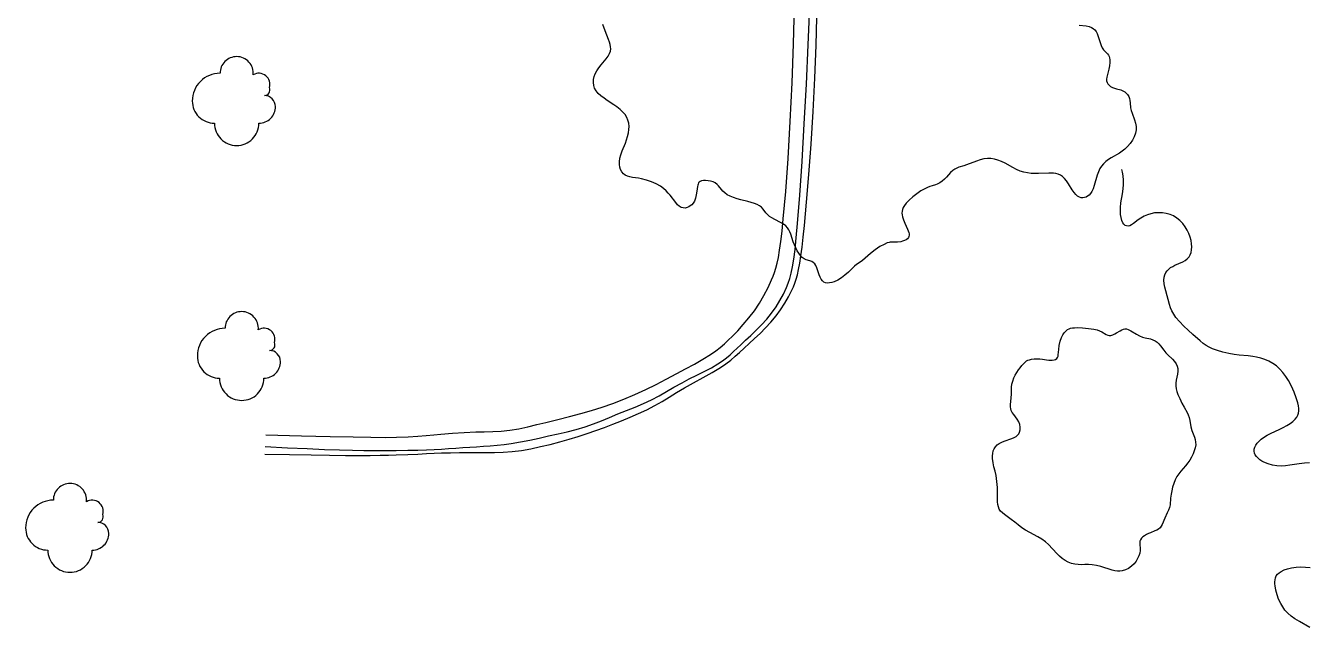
# Model space of a CAD drawing. Header units: feet. Extents: x 3174203 to 3175581, y 1715832 to 1717426.
# Drawn here: x 3174693.7 to 3174764.7, y 1716157.2 to 1716190.6 of the extents above; entities that cross this region are included whole.
import ezdxf

# ---------------------------------------------------------------- set-up
doc = ezdxf.new("R2010")
doc.units = ezdxf.units.FT
doc.header["$MEASUREMENT"] = 0
for name, color, linetype, lineweight, true_color in [('BOTTOM_OF_DRAINAGE', 43, 'Continuous', 30, 0xbfa671), ('SHRUBLINE', 71, 'Continuous', 30, 0xc6ff6b), ('TOP_OF_RETAINING_WALL', 121, 'Continuous', 30, 0x7affd3), ('TREELINE', 80, 'Continuous', 30, 0x36ff17)]:
    doc.layers.add(name, color=color, linetype=linetype, lineweight=lineweight, true_color=true_color)
doc.layers.add('SHRUB', color=14, linetype='Continuous', lineweight=30)

# ---------------------------------------------------------------- blocks, each defined once
blk = doc.blocks.new('SYM231')
at = {"layer": 'SHRUB', "ltscale": 0.25}
for centre, radius, start, end in [((0.298974, 5.855085), 3.690935, 89.999957, 180.000043), ((0.29898, 5.855085), 3.690935, 354.734283, 90.000043), ((-3.391965, -0.296476), 6.151558, 89.999957, 180.000043), ((5.220229, 3.394459), 2.460623, 342.885514, 120.419776), ((6.45054, 2.164144), 1.230312, 269.999957, 24.295265), ((6.450541, -1.526791), 2.460623, 359.999957, 90.000043), ((-4.622277, -0.296484), 4.921246, 179.999957, 270.000043), ((5.22023, -1.526796), 3.690935, 269.999957, 0.000043), ((0.298973, -5.217734), 4.921246, 179.999957, 270.000043), ((0.298981, -5.217734), 4.921246, 269.999957, 0.000043)]:
    blk.add_arc(centre, radius, start, end, dxfattribs=at)
blk = doc.blocks.new('SYM006')
at = {"layer": 'SHRUB', "ltscale": 0.25, "xscale": 0.5, "yscale": 0.5, "zscale": 0.5}
blk.add_blockref('SYM231', (0, 0), dxfattribs=at)

msp = doc.modelspace()

# ---------------------------------------------------------------- linework, layer by layer
at = {"layer": 'BOTTOM_OF_DRAINAGE'}
msp.add_polyline3d([(3174706.940268, 1716166.814038, 5238.579379), (3174708.317812, 1716166.784101, 5238.326454), (3174709.509898, 1716166.762614, 5238.119442), (3174710.535118, 1716166.748628, 5237.953093), (3174711.412063, 1716166.741195, 5237.822157), (3174712.159324, 1716166.739367, 5237.721384), (3174712.795492, 1716166.742197, 5237.645524), (3174713.339158, 1716166.748736, 5237.589327), (3174713.808915, 1716166.758036, 5237.547543), (3174714.223353, 1716166.769149, 5237.514922), (3174714.875047, 1716166.791349, 5237.467659), (3174715.430759, 1716166.814748, 5237.433186), (3174715.913504, 1716166.837742, 5237.411614), (3174716.346298, 1716166.858725, 5237.403054), (3174716.752156, 1716166.876094, 5237.407619), (3174717.2493, 1716166.891006, 5237.430017), (3174717.741093, 1716166.899001, 5237.461712), (3174718.228315, 1716166.901312, 5237.491317), (3174718.71174, 1716166.899178, 5237.50745), (3174719.192814, 1716166.895071, 5237.501754), (3174719.675652, 1716166.896423, 5237.477984), (3174720.165039, 1716166.911903, 5237.442927), (3174720.665758, 1716166.950181, 5237.403365), (3174721.180923, 1716167.017552, 5237.364822), (3174721.706972, 1716167.110819, 5237.327767), (3174722.238672, 1716167.22441, 5237.291409), (3174722.770789, 1716167.352753, 5237.254954), (3174723.298514, 1716167.491038, 5237.218902), (3174723.818719, 1716167.637502, 5237.188918), (3174724.3287, 1716167.791143, 5237.171959), (3174724.825753, 1716167.950958, 5237.174984), (3174725.308625, 1716168.116301, 5237.201866), (3174725.781868, 1716168.287948, 5237.244153), (3174726.251489, 1716168.467027, 5237.290311), (3174726.723491, 1716168.654669, 5237.328805), (3174727.201029, 1716168.851742, 5237.351012), (3174727.675847, 1716169.058062, 5237.359956), (3174728.136841, 1716169.27318, 5237.361572), (3174728.572904, 1716169.496649, 5237.361794), (3174728.978907, 1716169.728379, 5237.364917), (3174729.37363, 1716169.969699, 5237.368677), (3174729.78183, 1716170.222297, 5237.369171), (3174730.228263, 1716170.487859, 5237.362494), (3174730.727125, 1716170.766464, 5237.346482), (3174731.250362, 1716171.051752, 5237.325931), (3174731.759359, 1716171.335759, 5237.307374), (3174732.215501, 1716171.610515, 5237.297347), (3174732.522688, 1716171.820101, 5237.2986), (3174732.789225, 1716172.02535, 5237.305285), (3174733.033003, 1716172.232944, 5237.313196), (3174733.271915, 1716172.449565, 5237.318126), (3174733.523851, 1716172.681895, 5237.315866), (3174733.801998, 1716172.935165, 5237.303702), (3174734.100727, 1716173.208805, 5237.28489), (3174734.409703, 1716173.500793, 5237.264183), (3174734.718594, 1716173.809107, 5237.24633), (3174735.017065, 1716174.131727, 5237.236081), (3174735.296303, 1716174.466694, 5237.236395), (3174735.553575, 1716174.812299, 5237.243063), (3174735.787668, 1716175.1669, 5237.250081), (3174735.997369, 1716175.52885, 5237.251448), (3174736.181464, 1716175.896504, 5237.241162), (3174736.263729, 1716176.083674, 5237.230122), (3174736.340323, 1716176.281954, 5237.216007), (3174736.412281, 1716176.501439, 5237.200157), (3174736.480636, 1716176.752226, 5237.183912), (3174736.546422, 1716177.044409, 5237.168611), (3174736.610673, 1716177.388083, 5237.155593), (3174736.674423, 1716177.793345, 5237.146198), (3174736.738707, 1716178.270289, 5237.141765), (3174736.804557, 1716178.829011, 5237.143634), (3174736.873008, 1716179.479606, 5237.153144), (3174736.993803, 1716180.777976, 5237.187186), (3174737.118211, 1716182.301109, 5237.237815), (3174737.239749, 1716183.990523, 5237.296674), (3174737.351932, 1716185.787736, 5237.355403), (3174737.448278, 1716187.634266, 5237.405646), (3174737.522303, 1716189.47163, 5237.439042), (3174737.564354, 1716191.00129, 5237.449372)], dxfattribs=at)
at = {"layer": 'SHRUBLINE'}
for points in [[(3174764.889774, 1716166.337153, 5236.969591), (3174764.612378, 1716166.309789, 5236.966524), (3174764.310234, 1716166.270538, 5236.962386), (3174763.790623, 1716166.192034, 5236.950527), (3174763.560745, 1716166.163737, 5236.944426), (3174763.342548, 1716166.150044, 5236.936953), (3174763.079148, 1716166.159791, 5236.930312), (3174762.826442, 1716166.199489, 5236.92358), (3174762.586566, 1716166.267714, 5236.916729), (3174762.361661, 1716166.363038, 5236.909627), (3174762.241153, 1716166.429083, 5236.904272), (3174762.129425, 1716166.502979, 5236.899925), (3174762.029667, 1716166.584193, 5236.896194), (3174761.945072, 1716166.672194, 5236.891236), (3174761.878833, 1716166.766448, 5236.887861), (3174761.834141, 1716166.866425, 5236.883238), (3174761.814189, 1716166.971591, 5236.880293), (3174761.821283, 1716167.081193, 5236.875574), (3174761.854181, 1716167.193589, 5236.872101), (3174761.910755, 1716167.306917, 5236.866718), (3174761.988877, 1716167.419313, 5236.862627), (3174762.086418, 1716167.528914, 5236.856299), (3174762.20125, 1716167.633859, 5236.849385), (3174762.331246, 1716167.732283, 5236.842594), (3174762.534175, 1716167.857158, 5236.8327), (3174762.753894, 1716167.969984, 5236.821088), (3174763.20866, 1716168.177014, 5236.79974), (3174763.426189, 1716168.279981, 5236.785209), (3174763.626442, 1716168.387634, 5236.770958), (3174763.805526, 1716168.500399, 5236.755231), (3174763.960521, 1716168.617911, 5236.739481), (3174764.088508, 1716168.739804, 5236.728883), (3174764.186566, 1716168.865714, 5236.715635), (3174764.243806, 1716168.973971, 5236.70605), (3174764.279501, 1716169.087723, 5236.702343), (3174764.29492, 1716169.209927, 5236.692543), (3174764.291329, 1716169.343541, 5236.682307), (3174764.269997, 1716169.491523, 5236.674112), (3174764.232189, 1716169.656833, 5236.666186), (3174764.147241, 1716169.939121, 5236.649781), (3174764.031639, 1716170.249222, 5236.63303), (3174763.88895, 1716170.569306, 5236.6132), (3174763.722736, 1716170.881547, 5236.596199), (3174763.574858, 1716171.114866, 5236.579378), (3174763.413841, 1716171.329564, 5236.565745), (3174763.239319, 1716171.523449, 5236.555162), (3174763.050928, 1716171.69433, 5236.547543), (3174762.848302, 1716171.840018, 5236.538131), (3174762.632112, 1716171.959173, 5236.529032), (3174762.407162, 1716172.053864, 5236.518384), (3174762.179292, 1716172.127012, 5236.508067), (3174761.954342, 1716172.181538, 5236.498068), (3174761.738152, 1716172.220364, 5236.490071), (3174761.484732, 1716172.252099, 5236.479283), (3174760.986448, 1716172.298454, 5236.461669), (3174760.711643, 1716172.334468, 5236.452552), (3174760.406185, 1716172.390806, 5236.442693), (3174760.087183, 1716172.465687, 5236.432606), (3174759.778161, 1716172.554831, 5236.42291), (3174759.502643, 1716172.653958, 5236.414181), (3174759.317597, 1716172.739034, 5236.40783), (3174759.153721, 1716172.834333, 5236.401921), (3174758.995684, 1716172.946429, 5236.394616), (3174758.828158, 1716173.081893, 5236.388409), (3174758.409038, 1716173.446295, 5236.372755), (3174758.161094, 1716173.670851, 5236.364941), (3174757.91096, 1716173.910012, 5236.357375), (3174757.677616, 1716174.152825, 5236.350487), (3174757.480039, 1716174.388335, 5236.345025), (3174757.35331, 1716174.572874, 5236.340749), (3174757.256995, 1716174.74896, 5236.337063), (3174757.183492, 1716174.92082, 5236.334105), (3174757.125197, 1716175.092679, 5236.330911), (3174756.911446, 1716175.851399, 5236.318058), (3174756.861283, 1716176.055201, 5236.314548), (3174756.824425, 1716176.254566, 5236.31114), (3174756.807845, 1716176.443788, 5236.307836), (3174756.818511, 1716176.617162, 5236.304675), (3174756.853382, 1716176.749629, 5236.303299), (3174756.910333, 1716176.867458, 5236.300654), (3174756.986304, 1716176.971848, 5236.299469), (3174757.078237, 1716177.063996, 5236.298326), (3174757.183071, 1716177.1451, 5236.29579), (3174757.297748, 1716177.216356, 5236.294732), (3174757.419209, 1716177.278964, 5236.292267), (3174757.853575, 1716177.467235, 5236.287824), (3174757.985831, 1716177.539289, 5236.285599), (3174758.103725, 1716177.626558, 5236.28493), (3174758.202398, 1716177.735379, 5236.282888), (3174758.268415, 1716177.849571, 5236.282431), (3174758.316211, 1716177.981994, 5236.28058), (3174758.345251, 1716178.130384, 5236.280228), (3174758.355005, 1716178.29248, 5236.279937), (3174758.344941, 1716178.46602, 5236.278462), (3174758.314526, 1716178.648741, 5236.278393), (3174758.263228, 1716178.838382, 5236.277199), (3174758.190737, 1716179.032214, 5236.276123), (3174758.09763, 1716179.225647, 5236.275211), (3174757.984704, 1716179.413624, 5236.274511), (3174757.852757, 1716179.59109, 5236.274052), (3174757.702588, 1716179.752986, 5236.273897), (3174757.534995, 1716179.894257, 5236.274032), (3174757.350775, 1716180.009847, 5236.272784), (3174757.151437, 1716180.095874, 5236.271653), (3174756.941324, 1716180.153159, 5236.270715), (3174756.725493, 1716180.183697, 5236.270193), (3174756.508996, 1716180.189486, 5236.270293), (3174756.296888, 1716180.17252, 5236.273486), (3174756.094224, 1716180.134796, 5236.277366), (3174755.906059, 1716180.078309, 5236.281865), (3174755.709734, 1716179.992238, 5236.28801), (3174755.536853, 1716179.891799, 5236.294738), (3174755.38425, 1716179.785443, 5236.302494), (3174755.1272, 1716179.58879, 5236.316685), (3174755.016417, 1716179.515397, 5236.322987), (3174754.913837, 1716179.468382, 5236.328811), (3174754.819283, 1716179.448626, 5236.33376), (3174754.733177, 1716179.455493, 5236.338807), (3174754.655942, 1716179.488351, 5236.343373), (3174754.588001, 1716179.546565, 5236.349034), (3174754.529776, 1716179.629501, 5236.354853), (3174754.473265, 1716179.759732, 5236.364154), (3174754.431718, 1716179.917347, 5236.37529), (3174754.4055, 1716180.095044, 5236.388185), (3174754.394976, 1716180.285522, 5236.404332), (3174754.400512, 1716180.481476, 5236.420556), (3174754.428491, 1716180.726561, 5236.444372), (3174754.51439, 1716181.2367, 5236.494271), (3174754.548785, 1716181.516017, 5236.52287), (3174754.562381, 1716181.75463, 5236.546057), (3174754.561742, 1716181.995435, 5236.572342), (3174754.546322, 1716182.22419, 5236.597529), (3174754.515572, 1716182.426656, 5236.61951), (3174754.468946, 1716182.588592, 5236.638775)], [(3174764.905852, 1716157.211441, 5237.3318), (3174764.33592, 1716157.527197, 5237.333547), (3174764.080725, 1716157.682187, 5237.333535), (3174763.862411, 1716157.840039, 5237.33162), (3174763.679253, 1716158.002378, 5237.328909), (3174763.526111, 1716158.170362, 5237.326406), (3174763.397847, 1716158.345154, 5237.32325), (3174763.289321, 1716158.527913, 5237.320129), (3174763.175383, 1716158.767888, 5237.31579), (3174763.08497, 1716159.015707, 5237.310783), (3174763.018793, 1716159.264952, 5237.305679), (3174762.977567, 1716159.509206, 5237.300305), (3174762.966993, 1716159.627469, 5237.298209), (3174762.965686, 1716159.742168, 5237.294807), (3174762.976497, 1716159.852587, 5237.292825), (3174763.002279, 1716159.958014, 5237.289539), (3174763.045882, 1716160.057736, 5237.285806), (3174763.110157, 1716160.151039, 5237.28375), (3174763.197957, 1716160.237211, 5237.279521), (3174763.312133, 1716160.315539, 5237.273851), (3174763.476844, 1716160.39438, 5237.268934), (3174763.673611, 1716160.460048, 5237.263546), (3174763.896315, 1716160.510547, 5237.256146), (3174764.138838, 1716160.543879, 5237.251589), (3174764.39506, 1716160.558051, 5237.244228), (3174764.658865, 1716160.551065, 5237.236396), (3174764.924132, 1716160.520926, 5237.228152)]]:
    msp.add_polyline3d(points, dxfattribs=at)
at = {"layer": 'TOP_OF_RETAINING_WALL'}
for points in [[(3174706.962545, 1716167.229241, 5239.122637), (3174708.207274, 1716167.164557, 5239.106076), (3174709.301163, 1716167.113209, 5239.101346), (3174710.257628, 1716167.073782, 5239.106556), (3174711.090084, 1716167.044858, 5239.119813), (3174711.811946, 1716167.025022, 5239.139225), (3174712.436629, 1716167.012858, 5239.162898), (3174712.977549, 1716167.006948, 5239.18894), (3174713.44812, 1716167.005877, 5239.215458), (3174713.861758, 1716167.008228, 5239.240561), (3174714.231877, 1716167.012585, 5239.262354), (3174714.881249, 1716167.023556, 5239.291087), (3174715.433683, 1716167.036985, 5239.299733), (3174715.912655, 1716167.052969, 5239.289008), (3174716.341638, 1716167.071608, 5239.25963), (3174716.744107, 1716167.093001, 5239.212318), (3174717.139623, 1716167.117074, 5239.149127), (3174717.532086, 1716167.143061, 5239.077463), (3174717.921483, 1716167.170025, 5239.00607), (3174718.307801, 1716167.197029, 5238.943692), (3174718.691026, 1716167.223135, 5238.899075), (3174719.071582, 1716167.248139, 5238.878354), (3174719.451629, 1716167.274775, 5238.877241), (3174719.833765, 1716167.306509, 5238.888839), (3174720.220589, 1716167.346809, 5238.906252), (3174720.614698, 1716167.399141, 5238.922584), (3174721.119943, 1716167.484476, 5238.933531), (3174721.63615, 1716167.587095, 5238.933895), (3174722.158842, 1716167.700065, 5238.925557), (3174722.683538, 1716167.816452, 5238.910399), (3174723.205659, 1716167.931542, 5238.890878), (3174723.72021, 1716168.04951, 5238.871747), (3174724.222094, 1716168.176747, 5238.858335), (3174724.706215, 1716168.319648, 5238.855971), (3174725.170062, 1716168.482474, 5238.867972), (3174725.62147, 1716168.660952, 5238.889606), (3174726.070858, 1716168.848678, 5238.914132), (3174726.528647, 1716169.039245, 5238.934807), (3174727.001217, 1716169.22809, 5238.946637), (3174727.478802, 1716169.418006, 5238.951622), (3174727.947594, 1716169.613628, 5238.953508), (3174728.393787, 1716169.819591, 5238.956043), (3174728.80993, 1716170.039404, 5238.961619), (3174729.213993, 1716170.272066, 5238.967199), (3174729.6303, 1716170.515454, 5238.96839), (3174730.083176, 1716170.76744, 5238.9608), (3174730.482748, 1716170.9737, 5238.946294), (3174730.901324, 1716171.182462, 5238.926143), (3174731.318938, 1716171.392085, 5238.903136), (3174731.715623, 1716171.600926, 5238.880061), (3174732.071411, 1716171.807346, 5238.859704), (3174732.325968, 1716171.976914, 5238.846627), (3174732.548978, 1716172.14623, 5238.837777), (3174732.751161, 1716172.317866, 5238.833561), (3174732.943234, 1716172.49439, 5238.834381), (3174733.135918, 1716172.678375, 5238.840643), (3174733.339931, 1716172.87239, 5238.852752), (3174733.609882, 1716173.121247, 5238.874956), (3174733.900626, 1716173.387774, 5238.903191), (3174734.201209, 1716173.671494, 5238.934486), (3174734.500673, 1716173.971931, 5238.965869), (3174734.788064, 1716174.288611, 5238.994372), (3174735.05418, 1716174.620661, 5239.017542), (3174735.296847, 1716174.965631, 5239.035006), (3174735.515643, 1716175.320671, 5239.046912), (3174735.710149, 1716175.682935, 5239.053405), (3174735.879945, 1716176.049576, 5239.054632), (3174735.97363, 1716176.283083, 5239.052773), (3174736.059178, 1716176.536883, 5239.048854), (3174736.138269, 1716176.830675, 5239.042815), (3174736.212582, 1716177.184155, 5239.034594), (3174736.283797, 1716177.617019, 5239.024131), (3174736.353594, 1716178.148966, 5239.011367), (3174736.423651, 1716178.799692, 5238.996239), (3174736.495649, 1716179.588893, 5238.978689), (3174736.616988, 1716181.158757, 5238.946571), (3174736.74196, 1716183.033914, 5238.914767), (3174736.864933, 1716185.114734, 5238.889951), (3174736.980273, 1716187.301588, 5238.878794), (3174737.082346, 1716189.494845, 5238.88797), (3174737.166717, 1716191.612085, 5238.921489)], [(3174706.997415, 1716167.879124, 5239.774547), (3174708.982909, 1716167.828922, 5239.756651), (3174710.576489, 1716167.789826, 5239.750582), (3174711.839145, 1716167.761892, 5239.753675), (3174712.83187, 1716167.745175, 5239.763264), (3174713.615653, 1716167.739732, 5239.776684), (3174714.251486, 1716167.745619, 5239.791268), (3174714.891719, 1716167.766937, 5239.807045), (3174715.43205, 1716167.800055, 5239.819005), (3174715.897797, 1716167.840378, 5239.82549), (3174716.314279, 1716167.883309, 5239.824842), (3174716.706815, 1716167.924252, 5239.815405), (3174717.356065, 1716167.979386, 5239.779891), (3174718.003159, 1716168.017732, 5239.733166), (3174718.642125, 1716168.04079, 5239.693039), (3174719.11373, 1716168.050607, 5239.675924), (3174719.582728, 1716168.063219, 5239.667682), (3174720.054443, 1716168.089176, 5239.663462), (3174720.534197, 1716168.13903, 5239.658408), (3174721.025681, 1716168.219943, 5239.648749), (3174721.526045, 1716168.325536, 5239.635039), (3174722.030807, 1716168.446039, 5239.618915), (3174722.535482, 1716168.571685, 5239.602012), (3174723.200909, 1716168.734976, 5239.580774), (3174723.850032, 1716168.894766, 5239.563026), (3174724.474672, 1716169.055774, 5239.550736), (3174725.07135, 1716169.223506, 5239.545054), (3174725.655395, 1716169.406619, 5239.543869), (3174726.24684, 1716169.614553, 5239.544256), (3174726.858619, 1716169.853345, 5239.544189), (3174727.475281, 1716170.115397, 5239.545244), (3174728.074279, 1716170.389707, 5239.549899), (3174728.642811, 1716170.669036, 5239.559211), (3174729.207068, 1716170.961204, 5239.568562), (3174729.802987, 1716171.277792, 5239.571914), (3174730.284953, 1716171.5358, 5239.567863), (3174730.775888, 1716171.804379, 5239.56052), (3174731.246739, 1716172.073851, 5239.553364), (3174731.668449, 1716172.334533, 5239.549874), (3174731.955646, 1716172.532233, 5239.551585), (3174732.206327, 1716172.725087, 5239.556806), (3174732.434022, 1716172.920068, 5239.564476), (3174732.652258, 1716173.124149, 5239.573532), (3174732.874564, 1716173.344305, 5239.582912), (3174733.172172, 1716173.649923, 5239.593637), (3174733.484046, 1716173.98834, 5239.602109), (3174733.796955, 1716174.356343, 5239.607228), (3174734.097665, 1716174.750719, 5239.607893), (3174734.375151, 1716175.167457, 5239.603543), (3174734.627209, 1716175.599351, 5239.595773), (3174734.853842, 1716176.038398, 5239.586716), (3174735.055053, 1716176.476594, 5239.578505), (3174735.136454, 1716176.671429, 5239.575688), (3174735.213634, 1716176.878498, 5239.573664), (3174735.287394, 1716177.111784, 5239.572635), (3174735.358532, 1716177.385272, 5239.572805), (3174735.42785, 1716177.712943, 5239.574378), (3174735.496147, 1716178.108782, 5239.577557), (3174735.564224, 1716178.586772, 5239.582546), (3174735.63288, 1716179.160895, 5239.589549), (3174735.702915, 1716179.845136, 5239.598768), (3174735.83294, 1716181.369082, 5239.620748), (3174735.962274, 1716183.197759, 5239.646662), (3174736.083164, 1716185.233811, 5239.672598), (3174736.187859, 1716187.379885, 5239.694648), (3174736.268606, 1716189.538623, 5239.708902), (3174736.320113, 1716191.629307, 5239.712717)]]:
    msp.add_polyline3d(points, dxfattribs=at)
at = {"layer": 'TREELINE'}
for points in [[(3174752.117745, 1716190.580427, 5236.928317), (3174752.494054, 1716190.536415, 5236.923031), (3174752.668708, 1716190.501835, 5236.919333), (3174752.78878, 1716190.458237, 5236.916114), (3174752.890974, 1716190.398664, 5236.913109), (3174752.97708, 1716190.322637, 5236.910275), (3174753.048885, 1716190.22968, 5236.90756), (3174753.108175, 1716190.119315, 5236.904935), (3174753.168113, 1716189.958716, 5236.902173), (3174753.268437, 1716189.611437, 5236.898478), (3174753.324185, 1716189.453633, 5236.896067), (3174753.391726, 1716189.32218, 5236.893881), (3174753.46788, 1716189.214248, 5236.891911), (3174753.547293, 1716189.123547, 5236.890103), (3174753.681419, 1716188.983283, 5236.888083), (3174753.731076, 1716188.920391, 5236.886722), (3174753.7712, 1716188.849749, 5236.885451), (3174753.799405, 1716188.765992, 5236.884229), (3174753.813309, 1716188.663755, 5236.883014), (3174753.808869, 1716188.505967, 5236.881665), (3174753.785241, 1716188.325461, 5236.880307), (3174753.749305, 1716188.136775, 5236.879016), (3174753.649607, 1716187.700911, 5236.876947), (3174753.634313, 1716187.59156, 5236.876235), (3174753.634921, 1716187.49241, 5236.875741), (3174753.656423, 1716187.402404, 5236.875379), (3174753.702332, 1716187.320747, 5236.875124), (3174753.77026, 1716187.247705, 5236.87497), (3174753.856339, 1716187.183806, 5236.874856), (3174753.956705, 1716187.129578, 5236.874774), (3174754.067492, 1716187.085553, 5236.87471), (3174754.184783, 1716187.051116, 5236.874712), (3174754.422343, 1716186.989158, 5236.874437), (3174754.534271, 1716186.948998, 5236.874483), (3174754.636068, 1716186.894293, 5236.874542), (3174754.72422, 1716186.820571, 5236.874638), (3174754.797832, 1716186.730754, 5236.874763), (3174754.856666, 1716186.62961, 5236.87503), (3174754.900483, 1716186.521908, 5236.875277), (3174754.929046, 1716186.412418, 5236.875506), (3174754.94534, 1716186.277978, 5236.875667), (3174754.961168, 1716186.004439, 5236.87561), (3174754.988635, 1716185.856027, 5236.875718), (3174755.04287, 1716185.694923, 5236.875794), (3174755.184859, 1716185.342909, 5236.875789), (3174755.241887, 1716185.158053, 5236.87596), (3174755.27141, 1716184.970869, 5236.876149), (3174755.269509, 1716184.782054, 5236.876345), (3174755.234555, 1716184.591842, 5236.876587), (3174755.164918, 1716184.400466, 5236.876878), (3174755.060987, 1716184.209439, 5236.877233), (3174754.931219, 1716184.025399, 5236.87767), (3174754.786087, 1716183.856261, 5236.878087), (3174754.636068, 1716183.709944, 5236.878511), (3174754.489307, 1716183.591416, 5236.878877), (3174754.344642, 1716183.493846, 5236.879254), (3174753.890278, 1716183.23067, 5236.880593), (3174753.732926, 1716183.130266, 5236.881278), (3174753.583954, 1716183.021014, 5236.882139), (3174753.451742, 1716182.90268, 5236.883418), (3174753.342353, 1716182.773935, 5236.884704), (3174753.252589, 1716182.629064, 5236.886055), (3174753.176937, 1716182.461255, 5236.887425), (3174753.109882, 1716182.263699, 5236.888897), (3174752.949998, 1716181.695434, 5236.891964), (3174752.8864, 1716181.513464, 5236.893592), (3174752.812559, 1716181.354595, 5236.895233), (3174752.74163, 1716181.246847, 5236.896772), (3174752.66349, 1716181.16161, 5236.898424), (3174752.580159, 1716181.097279, 5236.900084), (3174752.493661, 1716181.05225, 5236.901757), (3174752.406016, 1716181.024918, 5236.903432), (3174752.319245, 1716181.013681, 5236.905095), (3174752.218302, 1716181.020059, 5236.906832), (3174752.1201, 1716181.049806, 5236.908622), (3174752.023208, 1716181.105426, 5236.910573), (3174751.926198, 1716181.189421, 5236.912684), (3174751.827638, 1716181.304296, 5236.915042), (3174751.726397, 1716181.449832, 5236.917899), (3174751.516406, 1716181.785734, 5236.922071), (3174751.408372, 1716181.948438, 5236.925227), (3174751.298788, 1716182.089205, 5236.928343), (3174751.187595, 1716182.197344, 5236.931342), (3174751.073066, 1716182.274722, 5236.934243), (3174750.953054, 1716182.326348, 5236.937157), (3174750.825415, 1716182.357227, 5236.940146), (3174750.688003, 1716182.372369, 5236.943187), (3174750.433924, 1716182.374945, 5236.945803), (3174749.846312, 1716182.352498, 5236.949885), (3174749.65402, 1716182.353193, 5236.949589), (3174749.456245, 1716182.364023, 5236.947683), (3174749.25406, 1716182.38916, 5236.944245), (3174749.048538, 1716182.432777, 5236.939426), (3174748.840752, 1716182.499047, 5236.929526), (3174748.631775, 1716182.589799, 5236.920156), (3174748.422678, 1716182.697481, 5236.911119), (3174748.008417, 1716182.924051, 5236.907139), (3174747.805398, 1716183.023149, 5236.89945), (3174747.606113, 1716183.101083, 5236.891761), (3174747.409451, 1716183.155411, 5236.884321), (3174747.213861, 1716183.185178, 5236.875956), (3174747.017794, 1716183.18943, 5236.868524), (3174746.819701, 1716183.167214, 5236.862328), (3174746.618986, 1716183.119245, 5236.857536), (3174746.418867, 1716183.052916, 5236.854068), (3174745.863798, 1716182.834373, 5236.867478), (3174745.706782, 1716182.782489, 5236.864758), (3174745.437441, 1716182.703283, 5236.868372), (3174745.321541, 1716182.661414, 5236.865265), (3174745.215771, 1716182.608339, 5236.862358), (3174745.09477, 1716182.518919, 5236.861686), (3174744.98145, 1716182.409006, 5236.861944), (3174744.756441, 1716182.161238, 5236.872876), (3174744.635246, 1716182.03976, 5236.875141), (3174744.507533, 1716181.928994, 5236.877861), (3174744.375166, 1716181.834995, 5236.880763), (3174744.240005, 1716181.763816, 5236.883657), (3174744.148521, 1716181.730575, 5236.883372), (3174743.948657, 1716181.674813, 5236.891402), (3174743.83245, 1716181.638402, 5236.89402), (3174743.700174, 1716181.587045, 5236.89872), (3174743.547916, 1716181.513796, 5236.906224), (3174743.337416, 1716181.391097, 5236.921492), (3174743.110321, 1716181.238118, 5236.939645), (3174742.884449, 1716181.066104, 5236.959738), (3174742.677615, 1716180.886298, 5236.980017), (3174742.507635, 1716180.709947, 5236.998549), (3174742.417124, 1716180.591428, 5237.008836), (3174742.351825, 1716180.479119, 5237.017611), (3174742.309055, 1716180.371732, 5237.025212), (3174742.286133, 1716180.267978, 5237.032355), (3174742.280377, 1716180.16657, 5237.038624), (3174742.289105, 1716180.066218, 5237.044754), (3174742.309636, 1716179.965634, 5237.050995), (3174742.366393, 1716179.787259, 5237.06582), (3174742.439676, 1716179.609816, 5237.081634), (3174742.5902, 1716179.28008, 5237.115976), (3174742.62942, 1716179.183369, 5237.123208), (3174742.658984, 1716179.094248, 5237.129386), (3174742.6771, 1716179.01244, 5237.134443), (3174742.681974, 1716178.937671, 5237.1385), (3174742.671812, 1716178.869663, 5237.142044), (3174742.644823, 1716178.80814, 5237.145365), (3174742.589167, 1716178.742625, 5237.150614), (3174742.512417, 1716178.68641, 5237.157132), (3174742.420292, 1716178.639852, 5237.164672), (3174742.318515, 1716178.603309, 5237.172324), (3174742.212804, 1716178.577138, 5237.179922), (3174742.041119, 1716178.555519, 5237.194743), (3174741.887089, 1716178.553219, 5237.207644), (3174741.694584, 1716178.563904, 5237.226079), (3174741.633676, 1716178.561304, 5237.230105), (3174741.564389, 1716178.546129, 5237.235813), (3174741.470428, 1716178.512557, 5237.245466), (3174741.288995, 1716178.431417, 5237.267268), (3174741.058456, 1716178.307222, 5237.296764), (3174740.802537, 1716178.139974, 5237.333888), (3174740.544044, 1716177.935926, 5237.375339), (3174740.094921, 1716177.548807, 5237.452115), (3174739.97008, 1716177.453643, 5237.474389), (3174739.763226, 1716177.309888, 5237.510182), (3174739.657937, 1716177.225902, 5237.530764), (3174739.495631, 1716177.073556, 5237.563794), (3174739.312911, 1716176.894716, 5237.601447), (3174739.119155, 1716176.719188, 5237.640992), (3174738.921998, 1716176.57135, 5237.678927), (3174738.722081, 1716176.453871, 5237.715213), (3174738.518302, 1716176.363991, 5237.750512), (3174738.394338, 1716176.323017, 5237.7726), (3174738.272042, 1716176.295515, 5237.794103), (3174738.154871, 1716176.286017, 5237.81478), (3174738.04628, 1716176.299052, 5237.834847), (3174737.949726, 1716176.339152, 5237.854346), (3174737.867673, 1716176.409039, 5237.87584), (3174737.798609, 1716176.504202, 5237.899083), (3174737.740034, 1716176.618322, 5237.924217), (3174737.689443, 1716176.74508, 5237.950966), (3174737.557136, 1716177.139035, 5238.019919), (3174737.505343, 1716177.255633, 5238.046428), (3174737.441335, 1716177.35562, 5238.072125), (3174737.360046, 1716177.433462, 5238.097257), (3174737.276537, 1716177.47933, 5238.120127), (3174737.181096, 1716177.514246, 5238.144317), (3174736.968765, 1716177.584301, 5238.187621), (3174736.859048, 1716177.635982, 5238.215483), (3174736.751744, 1716177.709795, 5238.245438), (3174736.649953, 1716177.811694, 5238.281618), (3174736.554816, 1716177.938376, 5238.321571), (3174736.466991, 1716178.084222, 5238.364324), (3174736.387131, 1716178.243613, 5238.409826), (3174736.315892, 1716178.41093, 5238.456461), (3174736.25393, 1716178.580554, 5238.503088), (3174736.120572, 1716178.997869, 5238.602823), (3174736.070647, 1716179.125822, 5238.638951), (3174736.010819, 1716179.245954, 5238.675546), (3174735.936789, 1716179.356918, 5238.711585), (3174735.844257, 1716179.457367, 5238.747741), (3174735.710033, 1716179.560552, 5238.790209), (3174735.55505, 1716179.651939, 5238.834275), (3174735.223909, 1716179.816704, 5238.914108), (3174735.068305, 1716179.898776, 5238.956989), (3174734.933046, 1716179.986436, 5238.998032), (3174734.825007, 1716180.082641, 5239.036217), (3174734.737452, 1716180.18478, 5239.072864), (3174734.583238, 1716180.390851, 5239.131822), (3174734.496303, 1716180.486779, 5239.166205), (3174734.389299, 1716180.572635, 5239.201913), (3174734.254845, 1716180.645564, 5239.239997), (3174734.096597, 1716180.707317, 5239.281213), (3174733.920969, 1716180.760789, 5239.325001), (3174733.734375, 1716180.80888, 5239.370884), (3174733.353945, 1716180.900508, 5239.453836), (3174733.136962, 1716180.959863, 5239.505478), (3174732.934996, 1716181.026014, 5239.554648), (3174732.751145, 1716181.100988, 5239.600943), (3174732.588507, 1716181.186811, 5239.644291), (3174732.450182, 1716181.285511, 5239.684798), (3174732.354293, 1716181.378094, 5239.718683), (3174732.27068, 1716181.476403, 5239.751512), (3174732.113248, 1716181.67171, 5239.807286), (3174732.025911, 1716181.759463, 5239.839576), (3174731.923815, 1716181.834451, 5239.872361), (3174731.802695, 1716181.892926, 5239.906244), (3174731.668264, 1716181.934635, 5239.940911), (3174731.528729, 1716181.960198, 5239.97484), (3174731.392298, 1716181.970237, 5240.007957), (3174731.267178, 1716181.965373, 5240.038223), (3174731.161575, 1716181.946226, 5240.065019), (3174731.091447, 1716181.91886, 5240.08546), (3174731.038648, 1716181.8815, 5240.103579), (3174731.000138, 1716181.834191, 5240.119812), (3174730.972878, 1716181.776974, 5240.136273), (3174730.953825, 1716181.709895, 5240.154315), (3174730.939942, 1716181.632995, 5240.174126), (3174730.905452, 1716181.373845, 5240.227885), (3174730.874805, 1716181.187398, 5240.267713), (3174730.831122, 1716181.002813, 5240.30718), (3174730.769283, 1716180.835927, 5240.344216), (3174730.704291, 1716180.724271, 5240.372793), (3174730.62774, 1716180.633003, 5240.399612), (3174730.542965, 1716180.56105, 5240.423963), (3174730.453304, 1716180.507338, 5240.448731), (3174730.362093, 1716180.470795, 5240.472789), (3174730.24995, 1716180.448176, 5240.498458), (3174730.140905, 1716180.451914, 5240.525015), (3174730.035264, 1716180.483217, 5240.549989), (3174729.933333, 1716180.543294, 5240.576814), (3174729.834722, 1716180.632282, 5240.608513), (3174729.736256, 1716180.746041, 5240.641884), (3174729.428087, 1716181.15195, 5240.740187), (3174729.320779, 1716181.27976, 5240.777706), (3174729.198581, 1716181.407503, 5240.817863), (3174729.057717, 1716181.53222, 5240.860842), (3174728.89441, 1716181.650954, 5240.906886), (3174728.656559, 1716181.786714, 5240.966265), (3174728.39194, 1716181.904311, 5241.031111), (3174728.114752, 1716181.999552, 5241.094753), (3174727.839193, 1716182.068248, 5241.15571), (3174727.662944, 1716182.098503, 5241.19588), (3174727.337344, 1716182.143696, 5241.26152), (3174727.190889, 1716182.171467, 5241.29255), (3174727.057263, 1716182.211244, 5241.319193), (3174726.937913, 1716182.269443, 5241.34422), (3174726.834311, 1716182.350848, 5241.373969), (3174726.74802, 1716182.453711, 5241.402808), (3174726.680626, 1716182.574651, 5241.432472), (3174726.633716, 1716182.710287, 5241.459247), (3174726.608876, 1716182.85724, 5241.484171), (3174726.607692, 1716183.012126, 5241.508859), (3174726.637784, 1716183.204678, 5241.538451), (3174726.695287, 1716183.403786, 5241.569075), (3174726.771263, 1716183.609452, 5241.600797), (3174726.942879, 1716184.040457, 5241.664605), (3174727.008916, 1716184.227393, 5241.687881), (3174727.065642, 1716184.416537, 5241.70937), (3174727.109541, 1716184.605543, 5241.725085), (3174727.137094, 1716184.792064, 5241.738986), (3174727.144784, 1716184.973756, 5241.750482), (3174727.129093, 1716185.148273, 5241.764163), (3174727.087103, 1716185.3139, 5241.776428), (3174727.018284, 1716185.471455, 5241.787889), (3174726.922705, 1716185.622386, 5241.799263), (3174726.800436, 1716185.768142, 5241.811062), (3174726.651544, 1716185.910172, 5241.823638), (3174726.4761, 1716186.049925, 5241.837117), (3174726.305957, 1716186.169054, 5241.847559), (3174725.939127, 1716186.410435, 5241.883534), (3174725.758357, 1716186.53516, 5241.895722), (3174725.589959, 1716186.664226, 5241.908065), (3174725.441891, 1716186.798867, 5241.920607), (3174725.322111, 1716186.940323, 5241.933732), (3174725.236851, 1716187.089297, 5241.947142), (3174725.185439, 1716187.244369, 5241.963956), (3174725.165479, 1716187.403587, 5241.98075), (3174725.174574, 1716187.564997, 5241.998192), (3174725.210326, 1716187.726648, 5242.016324), (3174725.270339, 1716187.886586, 5242.034993), (3174725.352216, 1716188.04286, 5242.054194), (3174725.470947, 1716188.218591, 5242.076105), (3174725.605, 1716188.387468, 5242.098163), (3174725.87437, 1716188.707824, 5242.135498), (3174725.987338, 1716188.860886, 5242.153829), (3174726.070928, 1716189.010258, 5242.170203), (3174726.112541, 1716189.136087, 5242.182291), (3174726.128236, 1716189.26108, 5242.193705), (3174726.12189, 1716189.386529, 5242.205102), (3174726.097378, 1716189.513728, 5242.21675), (3174726.058577, 1716189.643967, 5242.22876), (3174726.009363, 1716189.778541, 5242.241204), (3174725.815216, 1716190.266808, 5242.279664), (3174725.683578, 1716190.619705, 5242.306499)], [(3174748.378712, 1716170.688494, 5237.226466), (3174748.423772, 1716170.86163, 5237.212683), (3174748.489246, 1716171.030351, 5237.197483), (3174748.56741, 1716171.19024, 5237.18174), (3174748.651736, 1716171.337893, 5237.166125), (3174748.740475, 1716171.473955, 5237.150736), (3174748.833077, 1716171.600082, 5237.135592), (3174748.927609, 1716171.716457, 5237.120832), (3174749.016625, 1716171.817376, 5237.10741), (3174749.091294, 1716171.895665, 5237.096659), (3174749.147297, 1716171.947367, 5237.089131), (3174749.198334, 1716171.981405, 5237.083014), (3174749.262612, 1716172.009924, 5237.075852), (3174749.35457, 1716172.041663, 5237.065744), (3174749.473564, 1716172.071745, 5237.052906), (3174749.615179, 1716172.091892, 5237.037998), (3174749.772887, 1716172.096032, 5237.021662), (3174749.931698, 1716172.086925, 5237.005336), (3174750.074509, 1716172.069537, 5236.990715), (3174750.300174, 1716172.028967, 5236.967786), (3174750.426455, 1716172.014581, 5236.955252), (3174750.518758, 1716172.010806, 5236.94622), (3174750.618003, 1716172.014258, 5236.936612), (3174750.715788, 1716172.028665, 5236.927107), (3174750.803711, 1716172.057751, 5236.918272), (3174750.87337, 1716172.105243, 5236.910266), (3174750.912892, 1716172.16092, 5236.903798), (3174750.937948, 1716172.230231, 5236.896864), (3174750.952589, 1716172.311445, 5236.889146), (3174750.974547, 1716172.609163, 5236.861611), (3174751.005905, 1716172.834737, 5236.841064), (3174751.059884, 1716173.062519, 5236.820299), (3174751.135933, 1716173.274846, 5236.800691), (3174751.206811, 1716173.41437, 5236.787359), (3174751.287698, 1716173.534102, 5236.775237), (3174751.3765, 1716173.632875, 5236.764221), (3174751.47112, 1716173.709527, 5236.754261), (3174751.550711, 1716173.754515, 5236.746866), (3174751.638286, 1716173.786269, 5236.739387), (3174751.739448, 1716173.806458, 5236.731177), (3174751.859797, 1716173.816751, 5236.721626), (3174752.004936, 1716173.818818, 5236.710237), (3174752.303431, 1716173.80741, 5236.687028), (3174752.630066, 1716173.778892, 5236.662212), (3174752.928561, 1716173.734365, 5236.639959), (3174753.105892, 1716173.691324, 5236.626827), (3174753.246678, 1716173.64153, 5236.61618), (3174753.36186, 1716173.586613, 5236.607097), (3174753.615878, 1716173.437908, 5236.586479), (3174753.695309, 1716173.404982, 5236.580118), (3174753.779866, 1716173.387674, 5236.573812), (3174753.87205, 1716173.391588, 5236.566984), (3174753.973231, 1716173.420123, 5236.559138), (3174754.080253, 1716173.467854, 5236.550297), (3174754.188823, 1716173.527149, 5236.539551), (3174754.393451, 1716173.649913, 5236.520969), (3174754.482517, 1716173.698856, 5236.510983), (3174754.565504, 1716173.733253, 5236.501557), (3174754.647657, 1716173.749885, 5236.492363), (3174754.734219, 1716173.745533, 5236.482854), (3174754.830435, 1716173.716978, 5236.472362), (3174754.969359, 1716173.646459, 5236.458406), (3174755.288175, 1716173.450464, 5236.431763), (3174755.453634, 1716173.361782, 5236.417284), (3174755.614632, 1716173.299025, 5236.404348), (3174755.769579, 1716173.256527, 5236.392688), (3174756.059453, 1716173.190393, 5236.374244), (3174756.193295, 1716173.147158, 5236.364933), (3174756.318292, 1716173.090417, 5236.356943), (3174756.433047, 1716173.01784, 5236.349686), (3174756.536163, 1716172.927101, 5236.342975), (3174756.62792, 1716172.817378, 5236.336578), (3174756.806953, 1716172.563351, 5236.322369), (3174756.911541, 1716172.432496, 5236.316513), (3174757.034167, 1716172.306545, 5236.309109), (3174757.293558, 1716172.064773, 5236.298899), (3174757.40501, 1716171.944411, 5236.292735), (3174757.489697, 1716171.821279, 5236.289699), (3174757.54632, 1716171.692646, 5236.287402), (3174757.575855, 1716171.555687, 5236.28266), (3174757.579276, 1716171.40758, 5236.280629), (3174757.559414, 1716171.24702, 5236.275555), (3174757.492687, 1716170.909133, 5236.269013), (3174757.47003, 1716170.744381, 5236.267898), (3174757.468362, 1716170.588634, 5236.270343), (3174757.488342, 1716170.43731, 5236.269639), (3174757.528339, 1716170.283658, 5236.268868), (3174757.586725, 1716170.120925, 5236.267918), (3174757.688798, 1716169.884403, 5236.265414), (3174757.807424, 1716169.641258, 5236.263404), (3174757.92936, 1716169.413016, 5236.262348), (3174758.092919, 1716169.120848, 5236.260864), (3174758.158754, 1716168.981634, 5236.258784), (3174758.209924, 1716168.834269, 5236.260617), (3174758.24577, 1716168.671652, 5236.258711), (3174758.309083, 1716168.313816, 5236.262706), (3174758.358896, 1716168.128844, 5236.264907), (3174758.504764, 1716167.755018, 5236.269628), (3174758.545203, 1716167.621946, 5236.272343), (3174758.570054, 1716167.480732, 5236.27501), (3174758.572422, 1716167.329031, 5236.276467), (3174758.547306, 1716167.165715, 5236.278014), (3174758.497293, 1716166.994534, 5236.282711), (3174758.426864, 1716166.820454, 5236.28453), (3174758.340504, 1716166.648445, 5236.286608), (3174758.242695, 1716166.483473, 5236.28592), (3174758.137921, 1716166.330507, 5236.289029), (3174758.008633, 1716166.166768, 5236.292357), (3174757.75411, 1716165.874464, 5236.305886), (3174757.636263, 1716165.726822, 5236.309318), (3174757.529619, 1716165.565468, 5236.312941), (3174757.437215, 1716165.383841, 5236.316778), (3174757.359456, 1716165.187281, 5236.320847), (3174757.296092, 1716164.984103, 5236.325131), (3174757.246871, 1716164.782625, 5236.329596), (3174757.211541, 1716164.591162, 5236.334188), (3174757.18472, 1716164.375044, 5236.339196), (3174757.149599, 1716164.008709, 5236.345992), (3174757.118589, 1716163.848478, 5236.350898), (3174757.066874, 1716163.697145, 5236.355929), (3174757.000105, 1716163.55111, 5236.361156), (3174756.857616, 1716163.261659, 5236.3692), (3174756.714603, 1716162.914888, 5236.378677), (3174756.660179, 1716162.813923, 5236.384932), (3174756.594433, 1716162.727622, 5236.391297), (3174756.51367, 1716162.658689, 5236.394526), (3174756.418487, 1716162.602991, 5236.397995), (3174756.310552, 1716162.554684, 5236.401802), (3174756.0631, 1716162.456878, 5236.408606), (3174755.950865, 1716162.407465, 5236.412932), (3174755.838906, 1716162.351359, 5236.417491), (3174755.732879, 1716162.288905, 5236.422155), (3174755.638438, 1716162.220449, 5236.426874), (3174755.561239, 1716162.146334, 5236.431608), (3174755.506938, 1716162.066907, 5236.436357), (3174755.478949, 1716161.982386, 5236.441212), (3174755.471718, 1716161.892483, 5236.446357), (3174755.477454, 1716161.796784, 5236.451953), (3174755.49665, 1716161.586343, 5236.460832), (3174755.494524, 1716161.470773, 5236.467637), (3174755.469914, 1716161.32327, 5236.47567), (3174755.421587, 1716161.17064, 5236.484303), (3174755.352047, 1716161.018487, 5236.493129), (3174755.263796, 1716160.872414, 5236.50195), (3174755.159337, 1716160.738025, 5236.510655), (3174755.010133, 1716160.593533, 5236.520628), (3174754.846496, 1716160.478148, 5236.530541), (3174754.675411, 1716160.393968, 5236.540336), (3174754.503861, 1716160.343087, 5236.549491), (3174754.369627, 1716160.32713, 5236.557358), (3174754.235036, 1716160.331085, 5236.565334), (3174754.095559, 1716160.352208, 5236.573627), (3174753.946667, 1716160.387757, 5236.582411), (3174753.31519, 1716160.577814, 5236.609872), (3174753.070162, 1716160.641076, 5236.622666), (3174752.835376, 1716160.68338, 5236.634597), (3174752.620608, 1716160.69739, 5236.645693), (3174752.4226, 1716160.693005, 5236.6562), (3174752.234833, 1716160.684428, 5236.666378), (3174752.050791, 1716160.685864, 5236.676486), (3174751.865663, 1716160.708995, 5236.686762), (3174751.681465, 1716160.755413, 5236.697064), (3174751.501923, 1716160.824185, 5236.706857), (3174751.33076, 1716160.914382, 5236.716561), (3174751.170422, 1716161.024837, 5236.726229), (3174751.01823, 1716161.153456, 5236.736033), (3174750.870228, 1716161.29791, 5236.745922), (3174750.410239, 1716161.7943, 5236.774974), (3174750.23574, 1716161.958159, 5236.786296), (3174750.042154, 1716162.106649, 5236.797907), (3174749.826959, 1716162.234337, 5236.809865), (3174749.365845, 1716162.463631, 5236.834498), (3174749.140874, 1716162.588524, 5236.848721), (3174748.930839, 1716162.732163, 5236.859139), (3174748.732443, 1716162.888144, 5236.873066), (3174748.539633, 1716163.046453, 5236.885105), (3174748.346358, 1716163.197078, 5236.899121), (3174747.963376, 1716163.465338, 5236.92226), (3174747.851808, 1716163.556414, 5236.930123), (3174747.756103, 1716163.654528, 5236.937728), (3174747.68095, 1716163.763405, 5236.942828), (3174747.629454, 1716163.885783, 5236.950252), (3174747.598372, 1716164.020442, 5236.95792), (3174747.582877, 1716164.165174, 5236.965895), (3174747.578141, 1716164.317773, 5236.974152), (3174747.581635, 1716164.637735, 5236.988273), (3174747.575842, 1716164.965056, 5237.002254), (3174747.550186, 1716165.294034, 5237.015888), (3174747.499701, 1716165.621356, 5237.031356), (3174747.444978, 1716165.863812, 5237.044037), (3174747.385935, 1716166.102338, 5237.051051), (3174747.33501, 1716166.335799, 5237.059837), (3174747.304641, 1716166.563061, 5237.067862), (3174747.301609, 1716166.710249, 5237.07149), (3174747.314837, 1716166.851951, 5237.07657), (3174747.345918, 1716166.985943, 5237.081273), (3174747.396449, 1716167.11, 5237.085618), (3174747.468024, 1716167.221896, 5237.089611), (3174747.562238, 1716167.319406, 5237.093265), (3174747.679218, 1716167.401195, 5237.095351), (3174747.81322, 1716167.469486, 5237.098413), (3174747.957033, 1716167.527393, 5237.100948), (3174748.375221, 1716167.669945, 5237.104441), (3174748.507865, 1716167.726935, 5237.104438), (3174748.615244, 1716167.789053, 5237.103733), (3174748.699503, 1716167.858442, 5237.103319), (3174748.762786, 1716167.937251, 5237.102866), (3174748.807239, 1716168.027625, 5237.102353), (3174748.838663, 1716168.158185, 5237.100079), (3174748.84262, 1716168.302716, 5237.096939), (3174748.817714, 1716168.453768, 5237.09282), (3174748.762548, 1716168.603888, 5237.087663), (3174748.678635, 1716168.746751, 5237.081436), (3174748.579126, 1716168.880531, 5237.074206), (3174748.480083, 1716169.004532, 5237.06626), (3174748.397567, 1716169.118054, 5237.058008), (3174748.343826, 1716169.221848, 5237.049968), (3174748.31586, 1716169.32247, 5237.042526), (3174748.306858, 1716169.427924, 5237.034542), (3174748.310007, 1716169.546214, 5237.025411), (3174748.338362, 1716169.935886, 5237.001084), (3174748.349578, 1716170.141106, 5236.985395), (3174748.358322, 1716170.513667, 5236.958795), (3174748.378712, 1716170.688494, 5236.943214)]]:
    msp.add_polyline3d(points, dxfattribs=at)

# ---------------------------------------------------------------- block references
at = {"layer": 'SHRUB', "ltscale": 0.25, "xscale": 0.5, "yscale": 0.5, "zscale": 0.5}
for p in [(3174705.3091, 1716186.45, 5244.08), (3174705.5879, 1716172.3214, 5240.718), (3174696.0638, 1716162.7966, 5239.852)]:
    msp.add_blockref('SYM006', p, dxfattribs=at)

doc.saveas('drawing.dxf')
